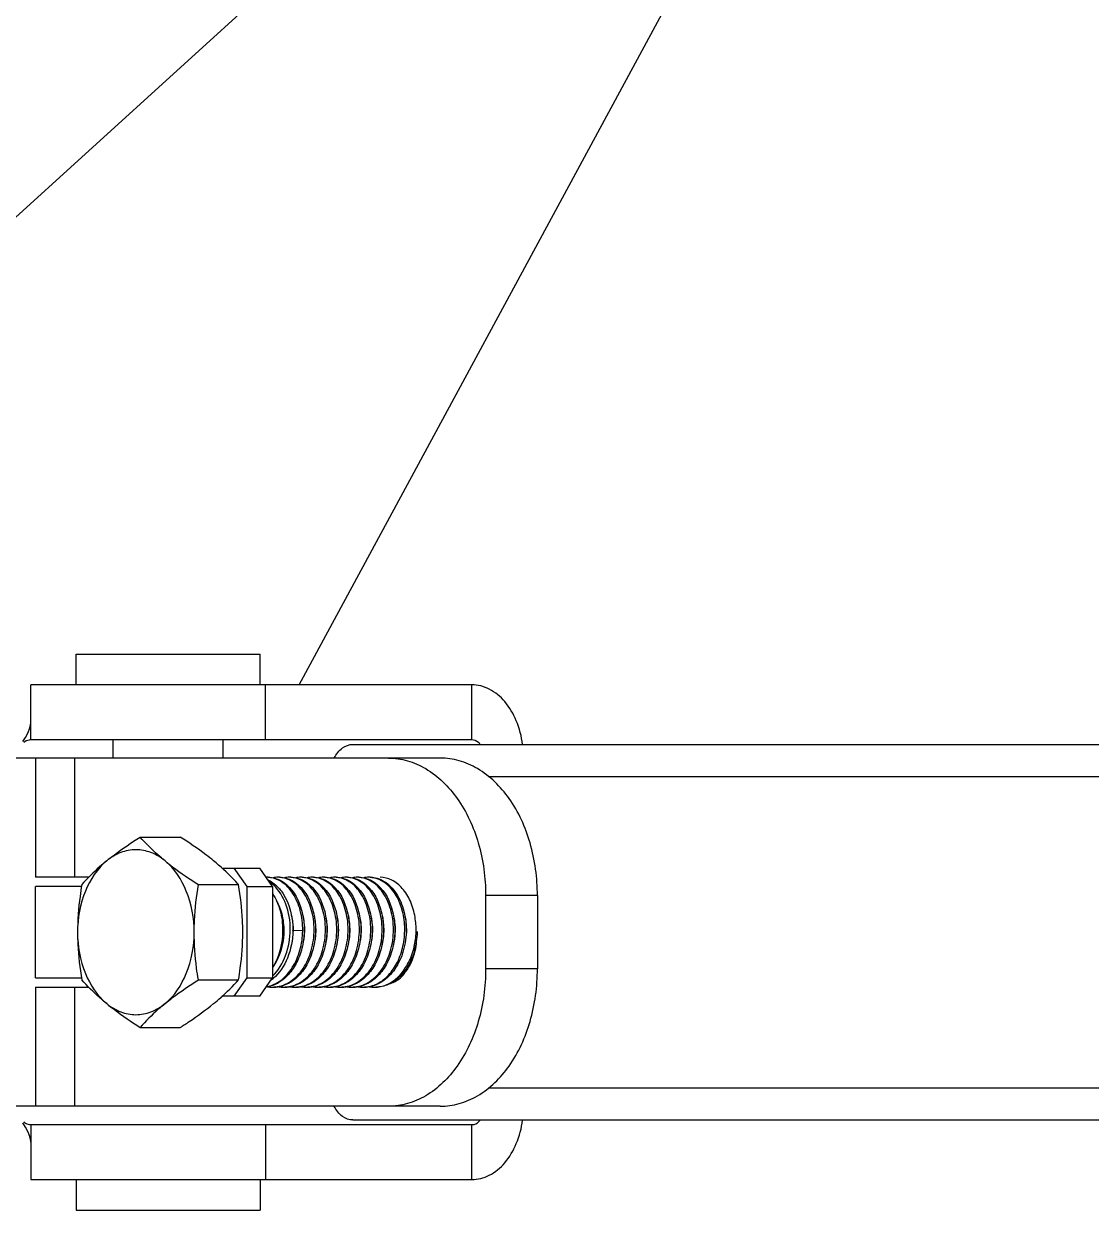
# Model space of a CAD drawing. Extents: x 27938 to 1507990, y 110129 to 923079.
# Drawn here: x 458799 to 459835, y 358306 to 359459 of the extents above; entities that cross this region are included whole.
import ezdxf

# ---------------------------------------------------------------- set-up
doc = ezdxf.new("R2010")
doc.units = 0
doc.header["$LTSCALE"] = 1000
doc.header["$MEASUREMENT"] = 0
doc.layers.add('W_DIM', color=4, linetype='Continuous')
doc.styles.get("Standard").update_dxf_attribs({"font": 'gbenor.shx', "bigfont": 'gbcbig.shx'})
doc.dimstyles.get("Standard").update_dxf_attribs({"dimtxt": 0.18, "dimasz": 0.18, "dimexe": 0.18, "dimexo": 0.0625, "dimgap": 0.09, "dimtad": 0, "dimtih": 1, "dimtoh": 1, "dimdec": 4, "dimzin": 0, "dimdsep": 46, "dimtxsty": 'Standard', "dimcen": 0.09, "dimadec": 0, "dimazin": 0, "dimtfac": 1, "dimtdec": 4, "dimtofl": 0, "dimtmove": 0, "dimatfit": 3, "dimfxl": 1, "dimtolj": 1, "dimtzin": 0, "dimarcsym": 0})

msp = doc.modelspace()

# ---------------------------------------------------------------- linework, layer by layer
at = {"linetype": 'Continuous'}
for p, q in [((458849.6, 358816.6), (458849.6, 358846.4)), ((459028.2, 358816.6), (459028.2, 358846.4)), ((458805.4, 358763.2), (458805.4, 358816.6)), ((459233.7, 358816.6), (458805.4, 358816.6)), ((459033.3, 358763.2), (459033.3, 358816.6)), ((459233.7, 358763.2), (459233.7, 358816.6)), ((459233.7, 358763.2), (458805.4, 358763.2)), ((458885.5, 358745.4), (458885.5, 358763.2)), ((458992.3, 358745.4), (458992.3, 358763.2)), ((459118.2, 358758.8), (462069.6, 358758.8)), ((459152.8, 358745.4), (458744.8, 358745.4)), ((458809.9, 358745.4), (458809.9, 358629.7)), ((458847.7, 358745.4), (458847.7, 358629.7)), ((459203.1, 358745.4), (459152.8, 358745.4)), ((459250.2, 358727.6), (461759.6, 358727.6)), ((458911.5, 358668.8), (458950.5, 358668.8)), ((458991.1, 358638.6), (459027.7, 358638.6)), ((459002.5, 358638.6), (459015.1, 358620.8)), ((459040.3, 358620.8), (459027.7, 358638.6)), ((458861.6, 358629.7), (458809.9, 358629.7)), ((458809.9, 358531.9), (458809.9, 358620.8)), ((458854.6, 358620.8), (458809.9, 358620.8)), ((458968.2, 358622.6), (459007.2, 358622.6)), ((459015.1, 358620.8), (459015.1, 358531.9)), ((459015.1, 358620.8), (459040.3, 358620.8)), ((459040.3, 358620.8), (459040.3, 358531.9)), ((459247.2, 358611.9), (459247.2, 358540.8)), ((459297.5, 358611.9), (459247.2, 358611.9)), ((459297.5, 358611.9), (459297.5, 358540.8)), ((459060.1, 358577.7), (459059.9, 358577.7)), ((459069.5, 358577.9), (459060.1, 358577.7)), ((458809.9, 358531.9), (458854.6, 358531.9)), ((459015.1, 358531.9), (459002.5, 358514.1)), ((459015.1, 358531.9), (459040.3, 358531.9)), ((459027.7, 358514.1), (459040.3, 358531.9)), ((459163.7, 358533.1), (459163.6, 358533)), ((459297.5, 358540.8), (459247.2, 358540.8)), ((458809.9, 358523), (458809.9, 358407.3)), ((458809.9, 358523), (458861.6, 358523)), ((458847.7, 358523), (458847.7, 358407.3)), ((458968.2, 358530.1), (459007.2, 358530.1)), ((459027.7, 358514.1), (458991.1, 358514.1)), ((458911.5, 358483.9), (458950.5, 358483.9)), ((459250.2, 358425.1), (461759.6, 358425.1)), ((459152.8, 358407.3), (458744.8, 358407.3)), ((459203.1, 358407.3), (459152.8, 358407.3)), ((459118.2, 358394), (462069.6, 358394)), ((458805.4, 358389.5), (458805.4, 358336.1)), ((458805.4, 358389.5), (459233.7, 358389.5)), ((459033.3, 358389.5), (459033.3, 358336.1)), ((459233.7, 358336.1), (459233.7, 358389.5)), ((458805.4, 358336.1), (459233.7, 358336.1)), ((458849.6, 358336.1), (458849.6, 358306.3)), ((459028.2, 358336.1), (459028.2, 358306.3))]:
    msp.add_line(p, q, dxfattribs=at)
for p, q in [((458849.6, 358846.4), (459028.2, 358846.4)), ((458849.6, 358306.3), (459028.2, 358306.3))]:
    msp.add_line(p, q)
for points in [[(458797.5, 358761.5), (458800.2, 358765.6), (458802.8, 358770.4), (458804.3, 358774.7), (458805.1, 358777.8), (458805.4, 358779.7), (458805.4, 358780.2)], [(458805.4, 358372.5), (458805.4, 358373), (458805.1, 358374.9), (458804.3, 358378.1), (458802.8, 358382.3), (458800.2, 358387.2), (458797.5, 358391.2)]]:
    msp.add_lwpolyline(points, dxfattribs=at)
for centre, radius, start, end in [((459034.5, 358605.6), 24.2, 90.0002, 91.1523), ((459034.5, 358605.5), 24.2, 86.7942, 89.9978), ((459045.5, 358605.1), 24.6, 90.048, 101.3296), ((459045.5, 358605.5), 24.2, 86.7948, 89.9978), ((459056.6, 358605.1), 24.6, 90.0486, 101.3889), ((459056.5, 358605.5), 24.2, 86.7953, 89.9977), ((459067.6, 358605.1), 24.6, 90.0485, 101.3698), ((459067.5, 358605.5), 24.2, 86.7955, 89.9977), ((459078.6, 358605.1), 24.6, 90.0482, 101.3466), ((459078.5, 358605.5), 24.2, 86.7949, 89.9977), ((459089.6, 358605.1), 24.6, 90.0488, 101.4019), ((459089.6, 358605.5), 24.2, 86.7954, 89.9977), ((459100.6, 358605.1), 24.6, 90.0485, 101.3836), ((459100.6, 358605.5), 24.2, 86.7954, 89.9977), ((459111.6, 358605.1), 24.6, 90.0523, 102.1493), ((459111.6, 358605.5), 24.2, 86.795, 89.9977), ((459122.6, 358605.1), 24.6, 90.0489, 101.4175), ((459122.6, 358605.5), 24.2, 86.7955, 89.9977), ((459133.6, 358605.1), 24.6, 90.0481, 101.3388), ((459133.6, 358605.5), 24.2, 86.795, 89.9978), ((459106.9, 358579), 72.7, 4.1257, 9.4027), ((458984.6, 358578.8), 75.3, 359.1399, 359.3167), ((458996.9, 358578.8), 63.2, 358.9629, 359.1986), ((459104.5, 358578.8), 75.2, 358.1063, 4.1306), ((459105.7, 358578.8), 75.3, 358.0532, 358.7181), ((459031, 358578.6), 62.1, 348.7877, 350.256), ((459086.2, 358578.6), 62, 347.8843, 350.3195), ((459097.1, 358578.6), 62.1, 349.0131, 350.0068), ((459105, 358578.8), 74.7, 347.2993, 358.0279), ((459108.5, 358578.4), 72.5, 344.3304, 351.1869), ((459107.5, 358572.6), 72.8, 348.6166, 355.814), ((459104.2, 358578.8), 75.4, 357.9987, 358.1134), ((459105.7, 358578.8), 75.3, 351.1719, 358.0614), ((459111, 358577.7), 69.9, 344.0044, 344.2949), ((459014.6, 358561.8), 40.1, 307.5195, 310.6239), ((459040, 358552.5), 29.5, 260.5385, 269.971), ((459040, 358552.1), 29.2, 270.0015, 272.6678), ((459051, 358552.5), 29.5, 260.5775, 269.9713), ((459051, 358552.1), 29.2, 270.0015, 272.6681), ((459062, 358552.5), 29.5, 260.4983, 269.9708), ((459062, 358552.1), 29.2, 270.0015, 272.6677), ((459073.1, 358552.5), 29.5, 260.3354, 269.9695), ((459073, 358552.1), 29.2, 270.0015, 272.668), ((459084.1, 358552.5), 29.5, 260.555, 269.9711), ((459084.1, 358552.1), 29.2, 270.0015, 272.6678), ((459095.1, 358552.5), 29.5, 260.5143, 269.9708), ((459095.1, 358552.1), 29.2, 270.0015, 272.6677), ((459106.1, 358552.5), 29.5, 260.5593, 269.9712), ((459106.1, 358552.1), 29.2, 270.0015, 272.668), ((459117.1, 358552.5), 29.5, 260.4778, 269.9708), ((459117.1, 358552.1), 29.2, 270.0015, 272.6677), ((459128.1, 358552.5), 29.5, 260.5247, 269.9709), ((459128.1, 358552.1), 29.2, 270.0015, 272.6677), ((459139.1, 358552.5), 29.5, 260.5751, 269.9713), ((459139.1, 358552.1), 29.2, 270.0015, 272.6681)]:
    msp.add_arc(centre, radius, start, end, dxfattribs=at)
for points, knots in [([(459283.1, 358758.8), (459282.1, 358766.6), (459278.2, 358781.5), (459267.2, 358800.4), (459252, 358813.3), (459239.6, 358816.6), (459233.7, 358816.6)], [0, 0, 0, 0, 0.287892, 0.552013, 0.786654, 1, 1, 1, 1]), ([(458805.4, 358763.2), (458804.9, 358763.2), (458802.4, 358762.9), (458800.1, 358761.7), (458798.5, 358760.6)], [0, 0, 0, 0, 0.222245, 1, 1, 1, 1]), ([(459242, 358758.8), (459241.4, 358759.5), (459239.2, 358761.8), (459236, 358763.2), (459233.7, 358763.2)], [0, 0, 0, 0, 0.274002, 1, 1, 1, 1]), ([(459100.2, 358745.5), (459102, 358749.2), (459106.8, 358755.8), (459114.6, 358758.8), (459118.2, 358758.8)], [0, 0, 0, 0, 0.538137, 1, 1, 1, 1]), ([(459152.8, 358745.4), (459159, 358745.4), (459171.7, 358743.6), (459196.4, 358732.8), (459223, 358706.2), (459242.7, 358662.5), (459247.2, 358629.1), (459247.2, 358611.9)], [0, 0, 0, 0, 0.103597, 0.210948, 0.445697, 0.712571, 1, 1, 1, 1]), ([(459297.5, 358611.9), (459297.5, 358629.1), (459293, 358662.5), (459273.4, 358706.2), (459246.7, 358732.8), (459222, 358743.6), (459209.3, 358745.4), (459203.1, 358745.4)], [0, 0, 0, 0, 0.287429, 0.554303, 0.789052, 0.896403, 1, 1, 1, 1]), ([(458879.1, 358645.7), (458881.6, 358647.7), (458892, 358655.9), (458903, 358663.3), (458911.5, 358668.8)], [0, 0, 0, 0, 0.237123, 1, 1, 1, 1]), ([(458935.8, 358645.7), (458933.4, 358647.6), (458924.9, 358654.8), (458917, 358662.7), (458911.5, 358668.8)], [0, 0, 0, 0, 0.268858, 1, 1, 1, 1]), ([(458982.9, 358645.7), (458980.5, 358647.7), (458970.1, 358655.9), (458959.1, 358663.3), (458950.5, 358668.8)], [0, 0, 0, 0, 0.237123, 1, 1, 1, 1]), ([(458935.8, 358645.7), (458931.7, 358649), (458922.7, 358654.5), (458907.4, 358657.4), (458892.2, 358654.5), (458883.2, 358649), (458879.1, 358645.7)], [0, 0, 0, 0, 0.257487, 0.5, 0.742513, 1, 1, 1, 1]), ([(458879.1, 358645.7), (458869.9, 358638.1), (458855.2, 358615.7), (458850.8, 358589.9), (458850.8, 358576.4)], [0, 0, 0, 0, 0.468341, 1, 1, 1, 1]), ([(458879.1, 358645.7), (458876.8, 358643.8), (458868.3, 358636.6), (458860.4, 358628.7), (458854.9, 358622.6)], [0, 0, 0, 0, 0.268858, 1, 1, 1, 1]), ([(458935.8, 358645.7), (458938.2, 358643.7), (458948.6, 358635.5), (458959.6, 358628.1), (458968.2, 358622.6)], [0, 0, 0, 0, 0.237123, 1, 1, 1, 1]), ([(458964.1, 358576.4), (458964.1, 358589.9), (458959.6, 358615.7), (458945, 358638.1), (458935.8, 358645.7)], [0, 0, 0, 0, 0.531659, 1, 1, 1, 1]), ([(459007.2, 358622.6), (459005.4, 358624.5), (458997.8, 358632.7), (458989.6, 358640.3), (458982.9, 358645.7)], [0, 0, 0, 0, 0.2325, 1, 1, 1, 1]), ([(459035.9, 358629.7), (459039.1, 358629.7), (459045.8, 358628.4), (459051.5, 358624.6), (459054.1, 358622.3)], [0, 0, 0, 0, 0.482388, 1, 1, 1, 1]), ([(459069.5, 358577.9), (459069.6, 358584.5), (459068.2, 358597.1), (459061.2, 358613.8), (459050.2, 358625.9), (459040.5, 358629.4), (459035.9, 358629.7)], [0, 0, 0, 0, 0.291821, 0.560232, 0.794326, 1, 1, 1, 1]), ([(459035.9, 358627.2), (459036.5, 358626.9), (459039.1, 358625.5), (459041.5, 358623.8), (459043.1, 358622.3)], [0, 0, 0, 0, 0.243018, 1, 1, 1, 1]), ([(459041.4, 358523), (459046.5, 358523.2), (459057.3, 358526.8), (459069.8, 358539.2), (459078.1, 358556.4), (459081.4, 358576.2), (459079.5, 358596), (459072.6, 358613.2), (459061.6, 358625.7), (459051.6, 358629.4), (459046.9, 358629.7)], [0, 0, 0, 0, 0.109411, 0.23076, 0.366314, 0.510391, 0.653213, 0.784895, 0.899597, 1, 1, 1, 1]), ([(459046.9, 358629.7), (459050.1, 358629.7), (459056.8, 358628.4), (459062.6, 358624.6), (459065.2, 358622.3)], [0, 0, 0, 0, 0.482394, 1, 1, 1, 1]), ([(459052.4, 358523), (459057.5, 358523.2), (459068.3, 358526.8), (459080.8, 358539.2), (459089.1, 358556.4), (459092.4, 358576.2), (459090.5, 358596), (459083.6, 358613.2), (459072.6, 358625.7), (459062.6, 358629.4), (459057.9, 358629.7)], [0, 0, 0, 0, 0.109411, 0.23076, 0.366309, 0.510386, 0.653207, 0.784895, 0.899597, 1, 1, 1, 1]), ([(459057.9, 358629.7), (459061.1, 358629.7), (459067.9, 358628.4), (459073.6, 358624.6), (459076.2, 358622.3)], [0, 0, 0, 0, 0.48237, 1, 1, 1, 1]), ([(459063.4, 358523), (459068.5, 358523.2), (459079.3, 358526.8), (459091.8, 358539.2), (459100.1, 358556.4), (459103.4, 358576.2), (459101.5, 358596), (459094.6, 358613.2), (459083.6, 358625.7), (459073.6, 358629.4), (459068.9, 358629.7)], [0, 0, 0, 0, 0.109414, 0.230763, 0.366316, 0.510389, 0.653208, 0.784892, 0.899594, 1, 1, 1, 1]), ([(459068.9, 358629.7), (459072.1, 358629.7), (459078.9, 358628.4), (459084.6, 358624.6), (459087.2, 358622.3)], [0, 0, 0, 0, 0.482394, 1, 1, 1, 1]), ([(459074.4, 358523), (459079.5, 358523.2), (459090.3, 358526.8), (459102.8, 358539.2), (459111.1, 358556.4), (459114.4, 358576.2), (459112.5, 358596), (459105.7, 358613.2), (459094.6, 358625.7), (459084.6, 358629.4), (459079.9, 358629.7)], [0, 0, 0, 0, 0.109411, 0.230759, 0.366311, 0.510389, 0.653212, 0.784896, 0.899598, 1, 1, 1, 1]), ([(459079.9, 358629.7), (459083.1, 358629.7), (459089.9, 358628.4), (459095.6, 358624.6), (459098.2, 358622.3)], [0, 0, 0, 0, 0.482382, 1, 1, 1, 1]), ([(459085.4, 358523), (459090.5, 358523.2), (459101.3, 358526.8), (459113.8, 358539.2), (459122.1, 358556.4), (459125.4, 358576.2), (459123.5, 358596), (459116.7, 358613.2), (459105.6, 358625.7), (459095.6, 358629.4), (459090.9, 358629.7)], [0, 0, 0, 0, 0.109413, 0.230762, 0.36631, 0.510386, 0.653205, 0.784893, 0.899595, 1, 1, 1, 1]), ([(459090.9, 358629.7), (459094.2, 358629.7), (459100.9, 358628.4), (459106.6, 358624.6), (459109.2, 358622.3)], [0, 0, 0, 0, 0.482371, 1, 1, 1, 1]), ([(459096.4, 358523), (459101.5, 358523.2), (459112.3, 358526.8), (459124.9, 358539.2), (459133.1, 358556.4), (459136.5, 358576.2), (459134.5, 358596), (459127.7, 358613.2), (459116.6, 358625.7), (459106.6, 358629.4), (459101.9, 358629.7)], [0, 0, 0, 0, 0.109413, 0.230763, 0.366317, 0.51039, 0.65321, 0.784893, 0.899595, 1, 1, 1, 1]), ([(459101.9, 358629.7), (459105.2, 358629.7), (459111.9, 358628.4), (459117.6, 358624.6), (459120.2, 358622.3)], [0, 0, 0, 0, 0.482397, 1, 1, 1, 1]), ([(459107.4, 358523), (459112.6, 358523.2), (459123.3, 358526.8), (459135.9, 358539.2), (459144.2, 358556.4), (459147.5, 358576.2), (459145.5, 358596), (459138.7, 358613.2), (459127.6, 358625.7), (459117.6, 358629.4), (459112.9, 358629.7)], [0, 0, 0, 0, 0.10941, 0.230759, 0.36631, 0.510388, 0.653211, 0.784896, 0.899598, 1, 1, 1, 1]), ([(459113, 358629.7), (459116.2, 358629.7), (459122.9, 358628.4), (459128.6, 358624.6), (459131.2, 358622.3)], [0, 0, 0, 0, 0.482371, 1, 1, 1, 1]), ([(459118.4, 358523), (459123.6, 358523.2), (459134.4, 358526.8), (459146.9, 358539.2), (459155.2, 358556.4), (459158.5, 358576.2), (459156.6, 358596), (459149.7, 358613.2), (459138.6, 358625.7), (459128.6, 358629.4), (459123.9, 358629.7)], [0, 0, 0, 0, 0.109414, 0.230762, 0.366312, 0.510386, 0.653204, 0.784891, 0.899595, 1, 1, 1, 1]), ([(459124, 358629.7), (459127.2, 358629.7), (459133.9, 358628.4), (459139.6, 358624.6), (459142.2, 358622.3)], [0, 0, 0, 0, 0.48238, 1, 1, 1, 1]), ([(459135, 358629.7), (459137.3, 358629.7), (459142.2, 358629), (459151.6, 358624.7), (459161.7, 358613.9), (459168.8, 358596.5), (459170.9, 358576.3), (459167.5, 358556), (459158.9, 358538.5), (459145.8, 358526.2), (459134.7, 358523), (459129.5, 358523)], [0, 0, 0, 0, 0.049449, 0.100956, 0.214949, 0.346477, 0.489675, 0.634208, 0.769827, 0.890789, 1, 1, 1, 1]), ([(459152.1, 358622.1), (459149.7, 358624.3), (459144.3, 358627.9), (459138, 358629.5), (459135, 358629.7)], [0, 0, 0, 0, 0.517722, 1, 1, 1, 1]), ([(459178.7, 358590.9), (459177.8, 358596.2), (459174.9, 358606.3), (459167.2, 358619), (459156.9, 358627.6), (459148.5, 358629.7), (459144.6, 358629.7)], [0, 0, 0, 0, 0.291651, 0.555731, 0.788679, 1, 1, 1, 1]), ([(458854.9, 358622.6), (458854.3, 358618.8), (458852, 358603.5), (458850.8, 358588), (458850.8, 358576.4)], [0, 0, 0, 0, 0.248681, 1, 1, 1, 1]), ([(458964.1, 358576.4), (458964.1, 358580.2), (458964.4, 358595.7), (458966.3, 358611.2), (458968.2, 358622.6)], [0, 0, 0, 0, 0.251248, 1, 1, 1, 1]), ([(459011.3, 358576.4), (459011.3, 358580.2), (459010.9, 358595.7), (459009.1, 358611.2), (459007.2, 358622.6)], [0, 0, 0, 0, 0.251248, 1, 1, 1, 1]), ([(459054.1, 358622.3), (459061.3, 358616), (459068.6, 358601.8), (459071.5, 358581.4), (459070.2, 358564.9), (459065.5, 358549.4), (459057.6, 358536.4), (459047.1, 358527), (459038.5, 358523.8), (459034.3, 358523.2)], [0, 0, 0, 0, 0.238806, 0.375378, 0.515068, 0.651187, 0.778286, 0.893865, 1, 1, 1, 1]), ([(459040.3, 358533.8), (459045.9, 358539.3), (459054.6, 358554), (459058.8, 358578.8), (459055, 358603), (459046.7, 358617), (459041.4, 358621.9)], [0, 0, 0, 0, 0.245715, 0.512956, 0.773315, 1, 1, 1, 1]), ([(459040.4, 358613.6), (459043.6, 358608.7), (459048.5, 358597.1), (459051.6, 358572.4), (459046.9, 358552.7), (459040.3, 358542.1)], [0, 0, 0, 0, 0.237857, 0.495496, 1, 1, 1, 1]), ([(459065.2, 358622.3), (459072.6, 358615.8), (459080, 358600.7), (459082.6, 358579.5), (459080.8, 358562.3), (459075.3, 358546.6), (459066.4, 358533.7), (459054.8, 358525.1), (459045.7, 358523), (459041.4, 358523)], [0, 0, 0, 0, 0.241302, 0.379446, 0.520006, 0.655788, 0.781304, 0.89482, 1, 1, 1, 1]), ([(459043.1, 358622.3), (459045.8, 358620), (459056.3, 358607.5), (459060.1, 358590.4), (459059.9, 358577.9)], [0, 0, 0, 0, 0.224306, 1, 1, 1, 1]), ([(459076.2, 358622.3), (459083.6, 358615.8), (459091.1, 358600.7), (459093.6, 358579.4), (459091.8, 358562.3), (459086.3, 358546.6), (459077.4, 358533.7), (459065.8, 358525.1), (459056.7, 358523), (459052.4, 358523)], [0, 0, 0, 0, 0.241317, 0.379461, 0.520014, 0.655792, 0.781306, 0.894819, 1, 1, 1, 1]), ([(459087.2, 358622.3), (459094.6, 358615.8), (459102.1, 358600.7), (459104.6, 358579.5), (459102.8, 358562.3), (459097.3, 358546.6), (459088.4, 358533.7), (459076.8, 358525.1), (459067.7, 358523), (459063.4, 358523)], [0, 0, 0, 0, 0.24129, 0.379435, 0.519998, 0.655783, 0.781305, 0.89482, 1, 1, 1, 1]), ([(459098.2, 358622.3), (459105.6, 358615.8), (459113.1, 358600.7), (459115.6, 358579.5), (459113.8, 358562.3), (459108.3, 358546.6), (459099.4, 358533.7), (459087.8, 358525.1), (459078.7, 358523), (459074.4, 358523)], [0, 0, 0, 0, 0.241312, 0.379455, 0.520012, 0.655791, 0.781305, 0.89482, 1, 1, 1, 1]), ([(459109.2, 358622.3), (459116.6, 358615.8), (459124.1, 358600.7), (459126.6, 358579.4), (459124.8, 358562.3), (459119.3, 358546.6), (459110.4, 358533.7), (459098.8, 358525.1), (459089.8, 358523), (459085.4, 358523)], [0, 0, 0, 0, 0.241314, 0.379459, 0.520012, 0.655791, 0.781307, 0.89482, 1, 1, 1, 1]), ([(459120.2, 358622.3), (459127.6, 358615.8), (459135.1, 358600.7), (459137.6, 358579.5), (459135.8, 358562.3), (459130.3, 358546.6), (459121.4, 358533.7), (459109.8, 358525.1), (459100.8, 358523), (459096.4, 358523)], [0, 0, 0, 0, 0.241291, 0.379436, 0.519999, 0.655783, 0.781305, 0.89482, 1, 1, 1, 1]), ([(459131.2, 358622.3), (459138.7, 358615.8), (459146.1, 358600.7), (459148.6, 358579.4), (459146.8, 358562.3), (459141.3, 358546.6), (459132.4, 358533.7), (459120.9, 358525.1), (459111.8, 358523), (459107.4, 358523)], [0, 0, 0, 0, 0.241321, 0.379464, 0.520018, 0.655795, 0.781306, 0.894819, 1, 1, 1, 1]), ([(459142.2, 358622.3), (459149.7, 358615.8), (459157.1, 358600.7), (459159.6, 358579.5), (459157.9, 358562.3), (459152.3, 358546.6), (459143.4, 358533.7), (459131.9, 358525.1), (459122.8, 358523), (459118.5, 358523)], [0, 0, 0, 0, 0.241301, 0.379446, 0.520004, 0.655787, 0.781306, 0.894819, 1, 1, 1, 1]), ([(459129.5, 358523), (459133.7, 358523.2), (459142.6, 358525.7), (459153.8, 358534.5), (459162.3, 358547.4), (459167.6, 358563), (459169.2, 358579.9), (459166.7, 358600.8), (459159.4, 358615.6), (459152.1, 358622.1)], [0, 0, 0, 0, 0.105385, 0.219488, 0.34542, 0.481197, 0.621395, 0.759049, 1, 1, 1, 1]), ([(459043.8, 358607.1), (459046.5, 358602.5), (459050.4, 358591.9), (459052.2, 358569.6), (459047.2, 358552.2), (459040.9, 358543)], [0, 0, 0, 0, 0.239537, 0.497847, 1, 1, 1, 1]), ([(459058.4, 358593.1), (459058.7, 358591.9), (459059.8, 358586.9), (459060.2, 358581.8), (459060.1, 358577.9)], [0, 0, 0, 0, 0.245441, 1, 1, 1, 1]), ([(459069.8, 358591.5), (459070.2, 358589.6), (459071.5, 358581.8), (459071.2, 358573.9), (459070.2, 358568.1)], [0, 0, 0, 0, 0.24614, 1, 1, 1, 1]), ([(459080.8, 358591.6), (459081.2, 358589.7), (459082.5, 358581.9), (459082.2, 358573.9), (459081.2, 358568.1)], [0, 0, 0, 0, 0.246098, 1, 1, 1, 1]), ([(459091.7, 358592), (459092.2, 358590.1), (459093.5, 358582.2), (459093.3, 358574.1), (459092.2, 358568.1)], [0, 0, 0, 0, 0.245865, 1, 1, 1, 1]), ([(459102.6, 358592.6), (459103.1, 358590.5), (459104.6, 358581.6), (459104.2, 358572.4), (459102.8, 358565.8)], [0, 0, 0, 0, 0.245825, 1, 1, 1, 1]), ([(459113.5, 358593.1), (459114, 358591), (459115.6, 358582.5), (459115.3, 358573.7), (459114.1, 358567.2)], [0, 0, 0, 0, 0.2454, 1, 1, 1, 1]), ([(459124.8, 358591.7), (459125.3, 358589.7), (459126.5, 358581.9), (459126.3, 358573.8), (459125.2, 358567.8)], [0, 0, 0, 0, 0.246065, 1, 1, 1, 1]), ([(459135.9, 358591.4), (459136.3, 358589.6), (459137.5, 358581.8), (459137.3, 358573.9), (459136.3, 358568)], [0, 0, 0, 0, 0.246155, 1, 1, 1, 1]), ([(459146.9, 358591.6), (459147.3, 358589.7), (459148.5, 358582), (459148.3, 358574), (459147.3, 358568.2)], [0, 0, 0, 0, 0.246058, 1, 1, 1, 1]), ([(459157.8, 358592.2), (459158.2, 358590.3), (459159.6, 358582.2), (459159.3, 358573.9), (459158.3, 358567.8)], [0, 0, 0, 0, 0.245788, 1, 1, 1, 1]), ([(459168.7, 358592.7), (459169.1, 358590.6), (459170.6, 358582.1), (459170.3, 358573.2), (459169.1, 358566.8)], [0, 0, 0, 0, 0.245648, 1, 1, 1, 1]), ([(459034.5, 358523.5), (459039.4, 358524.4), (459049.3, 358529.1), (459060.5, 358542), (459067.7, 358558.9), (459069.5, 358571.5), (459069.5, 358577.9)], [0, 0, 0, 0, 0.215857, 0.456017, 0.721227, 1, 1, 1, 1]), ([(459059.9, 358577.7), (459059.8, 358568.7), (459056.6, 358551.6), (459046.9, 358536.6), (459040.7, 358531.4)], [0, 0, 0, 0, 0.525716, 1, 1, 1, 1]), ([(458850.8, 358576.4), (458850.8, 358572.5), (458851.2, 358557), (458853, 358541.6), (458854.9, 358530.1)], [0, 0, 0, 0, 0.251248, 1, 1, 1, 1]), ([(458850.8, 358576.4), (458850.8, 358562.8), (458855.2, 358537), (458869.9, 358514.6), (458879.1, 358507)], [0, 0, 0, 0, 0.531659, 1, 1, 1, 1]), ([(458935.8, 358507), (458945, 358514.6), (458959.6, 358537), (458964.1, 358562.8), (458964.1, 358576.4)], [0, 0, 0, 0, 0.468341, 1, 1, 1, 1]), ([(458968.2, 358530.1), (458967.5, 358533.9), (458965.2, 358549.2), (458964.1, 358564.7), (458964.1, 358576.4)], [0, 0, 0, 0, 0.248681, 1, 1, 1, 1]), ([(459007.2, 358530.1), (459007.8, 358533.9), (459010.1, 358549.2), (459011.3, 358564.7), (459011.3, 358576.4)], [0, 0, 0, 0, 0.248681, 1, 1, 1, 1]), ([(459140.5, 358523), (459144.7, 358523.2), (459153.5, 358525.6), (459164.6, 358534.3), (459173.1, 358547), (459176.6, 358557), (459177.8, 358562.3)], [0, 0, 0, 0, 0.219273, 0.456424, 0.717944, 1, 1, 1, 1]), ([(459178.2, 358558.4), (459177.5, 358556), (459174.3, 358546.7), (459168.9, 358538.1), (459163.7, 358533.1)], [0, 0, 0, 0, 0.264817, 1, 1, 1, 1]), ([(459164.6, 358532.2), (459166.2, 358533.8), (459172.8, 358541.3), (459177, 358550.8), (459178.9, 358558.2)], [0, 0, 0, 0, 0.23319, 1, 1, 1, 1]), ([(459163.6, 358533), (459160.4, 358530), (459153.3, 358524.9), (459144.6, 358523), (459140.5, 358523)], [0, 0, 0, 0, 0.517736, 1, 1, 1, 1]), ([(459247.2, 358540.8), (459247.2, 358523.6), (459242.7, 358490.2), (459223, 358446.5), (459196.4, 358419.9), (459171.7, 358409.1), (459159, 358407.3), (459152.8, 358407.3)], [0, 0, 0, 0, 0.287429, 0.554303, 0.789052, 0.896403, 1, 1, 1, 1]), ([(459154.9, 358526.6), (459155.7, 358526.9), (459159.2, 358528.3), (459162.4, 358530.4), (459164.6, 358532.2)], [0, 0, 0, 0, 0.242775, 1, 1, 1, 1]), ([(459203.1, 358407.3), (459209.3, 358407.3), (459222, 358409.1), (459246.7, 358419.9), (459273.4, 358446.5), (459293, 358490.2), (459297.5, 358523.6), (459297.5, 358540.8)], [0, 0, 0, 0, 0.103597, 0.210948, 0.445697, 0.712571, 1, 1, 1, 1]), ([(458879.1, 358507), (458876.8, 358508.9), (458868.3, 358516.1), (458860.4, 358524), (458854.9, 358530.1)], [0, 0, 0, 0, 0.268858, 1, 1, 1, 1]), ([(458935.8, 358507), (458938.2, 358509), (458948.6, 358517.2), (458959.6, 358524.6), (458968.2, 358530.1)], [0, 0, 0, 0, 0.237123, 1, 1, 1, 1]), ([(458982.9, 358507), (458985.3, 358508.9), (458993.8, 358516.1), (459001.7, 358524), (459007.2, 358530.1)], [0, 0, 0, 0, 0.268858, 1, 1, 1, 1]), ([(458879.1, 358507), (458881.6, 358505), (458892, 358496.8), (458903, 358489.4), (458911.5, 358483.9)], [0, 0, 0, 0, 0.237123, 1, 1, 1, 1]), ([(458879.1, 358507), (458883.2, 358503.7), (458892.2, 358498.3), (458907.4, 358495.3), (458922.7, 358498.3), (458931.7, 358503.7), (458935.8, 358507)], [0, 0, 0, 0, 0.257487, 0.5, 0.742513, 1, 1, 1, 1]), ([(458935.8, 358507), (458933.4, 358505.1), (458924.9, 358497.9), (458917, 358490), (458911.5, 358483.9)], [0, 0, 0, 0, 0.268858, 1, 1, 1, 1]), ([(458950.5, 358483.9), (458953.5, 358485.8), (458964.6, 358493), (458975.3, 358500.8), (458982.9, 358507)], [0, 0, 0, 0, 0.261287, 1, 1, 1, 1]), ([(459118.2, 358394), (459114.6, 358394), (459106.8, 358396.9), (459102, 358403.5), (459100.2, 358407.2)], [0, 0, 0, 0, 0.461863, 1, 1, 1, 1]), ([(459233.7, 358336.1), (459239.6, 358336.1), (459252, 358339.4), (459267.2, 358352.3), (459278.2, 358371.3), (459282.1, 358386.1), (459283.1, 358393.9)], [0, 0, 0, 0, 0.213346, 0.447987, 0.712108, 1, 1, 1, 1]), ([(459233.7, 358389.5), (459234.5, 358389.5), (459237.6, 358389.9), (459240.4, 358392), (459242, 358393.9)], [0, 0, 0, 0, 0.236834, 1, 1, 1, 1]), ([(458798.5, 358392.1), (458799.1, 358391.7), (458801.2, 358390.4), (458803.7, 358389.5), (458805.4, 358389.5)], [0, 0, 0, 0, 0.289589, 1, 1, 1, 1])]:
    msp.add_open_spline(points, degree=3, knots=knots, dxfattribs=at)
for points in [[(459041.4, 358621.9), (459040.2, 358623.1), (459038.9, 358624.1), (459037.5, 358625)], [(459060.1, 358577.7), (459060, 358572.6), (459059.3, 358567.4), (459058, 358562.5)]]:
    msp.add_open_spline(points, degree=3, dxfattribs=at)

# ---------------------------------------------------------------- leaders
at = {"layer": 'W_DIM', "color": 7}
for points in [[(458718.6, 359205.3), (459814.4, 360200.5)], [(459066.2, 358816.6), (459814.4, 360200.5)]]:
    msp.add_leader(points, dimstyle='Standard', override={"dimgap": 20}, dxfattribs=at)

doc.saveas('drawing.dxf')
